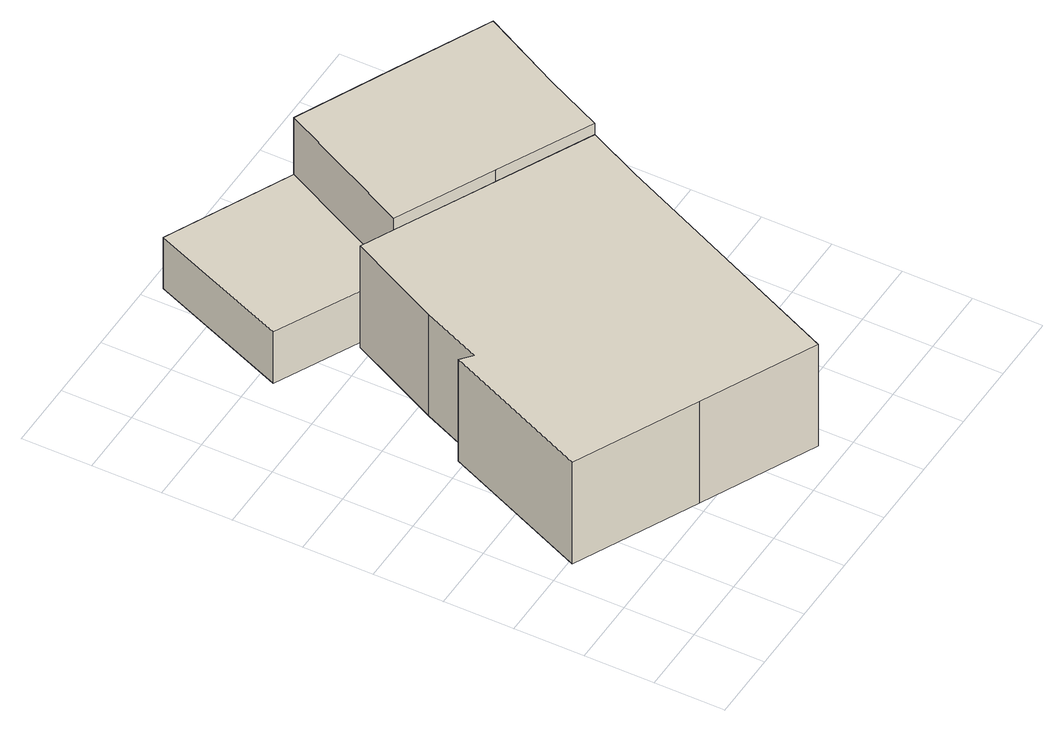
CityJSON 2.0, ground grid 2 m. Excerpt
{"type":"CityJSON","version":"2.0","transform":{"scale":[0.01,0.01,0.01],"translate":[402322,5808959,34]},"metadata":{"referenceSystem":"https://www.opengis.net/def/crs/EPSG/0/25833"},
"CityObjects":{
"building1":{"type":"Building","attributes":{"Gemeindeschluessel":"11000009","function":"31001_1010"},"address":[{"country":"Germany","locality":"Berlin","thoroughfareNumber":"7","thoroughfareName":"Hasenlauf"}],"children":["building1-1","building1-2"]},
"building1-1":{"type":"BuildingPart","attributes":{"BezugspunktDach":"2200","measuredHeight":4.56,"storeysAboveGround":1},"parents":["building1"],"geometry":[{"type":"MultiSurface","lod":"1","boundaries":[[[0,1,2,3,4,5,6,7,8,9,10]],[[11,12,13,14,15,16,17,18,19,20,21]],[[11,21,10,9]],[[12,11,9,8]],[[13,12,8,7]],[[14,13,7,6]],[[15,14,6,5]],[[18,17,3,2]],[[19,18,2,1]],[[20,19,1,0]],[[21,20,0,10]],[[16,15,5,4]],[[22,23,24,3,17]],[[25,16,4,24,23]]]}]},
"building1-2":{"type":"BuildingPart","attributes":{"BezugspunktDach":"2200","measuredHeight":4.78,"storeysAboveGround":1},"parents":["building1"],"geometry":[{"type":"MultiSurface","lod":"1","boundaries":[[[26,27,28,29,30,31,32]],[[33,34,35,36,17,23,15]],[[33,15,32,31]],[[34,33,31,30]],[[35,34,30,29]],[[36,35,29,28]],[[17,36,28,27]],[[24,3,17,27,26]],[[37,5,4,24,23,26,32]],[[23,17,3,24]],[[15,38,16,4,5,37]],[[16,39,23,24,4]]]}]},
"building2":{"type":"Building","attributes":{"Gemeindeschluessel":"11000009","BezugspunktDach":"2200","function":"51009_1610","measuredHeight":1.73,"storeysAboveGround":0},"address":[{"country":"Germany","locality":"Berlin"}],"geometry":[{"type":"Solid","lod":"1","boundaries":[[[[40,41,42,43,44]],[[45,46,47,48,49]],[[45,49,44,43]],[[46,45,43,42]],[[47,46,42,41]],[[48,47,41,40]],[[49,48,40,44]]]]}]}
},
"vertices":[
[424,224,440],[748,70,440],[1064,771,440],[1138,925,440],[824,1077,440],[593,1189,440],[501,1233,440],[369,963,440],[294,792,440],[262,819,440],[76,390,440],[262,819,96],[294,792,96],[369,963,96],[501,1233,96],[593,1189,96],[824,1077,96],[1138,925,96],[1064,771,96],[748,70,96],[424,224,96],[76,390,96],[1071,958,96],[870,1055,96],[870,1055,440],[860,1059,96],
[870,1055,478],[1138,925,478],[1218,1094,478],[1337,1327,478],[1064,1456,478],[790,1584,478],[593,1189,478],[790,1584,96],[1064,1456,96],[1337,1327,96],[1218,1094,96],[593,1189,268],[639,1166,96],[833,1073,96],
[501,1233,286],[593,1189,286],[790,1584,286],[432,1753,286],[267,1347,286],[432,1753,112],[790,1584,112],[593,1189,112],[501,1233,112],[267,1347,112]
]}
